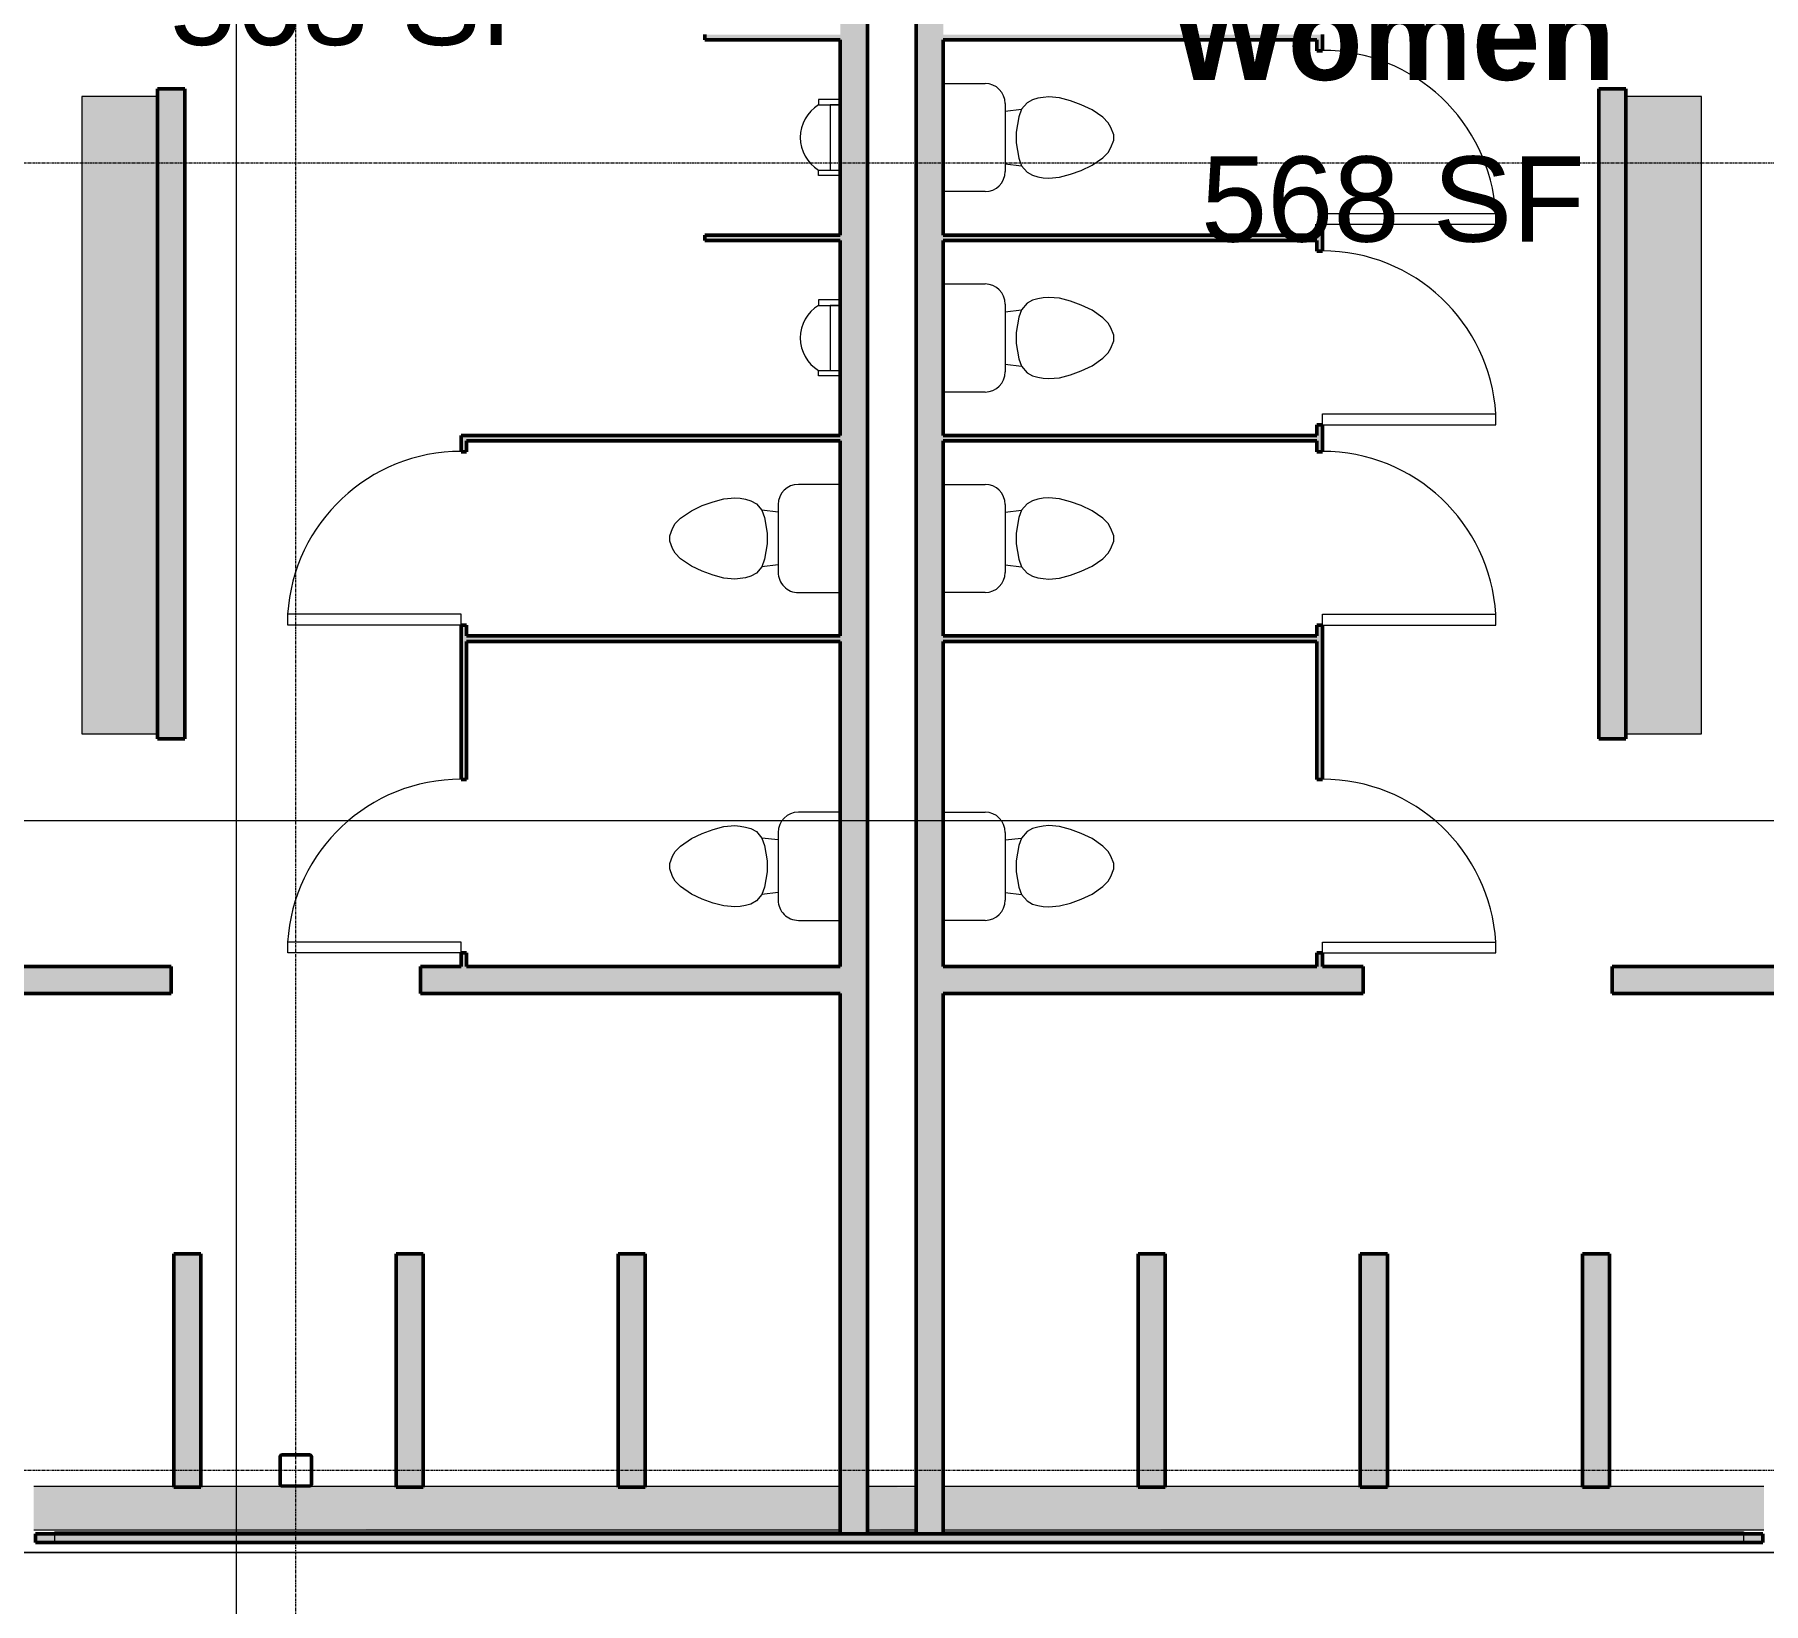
# Model space of a CAD drawing. Header units: inches. Extents: x 21836 to 26875, y -23174 to -20350.
# Drawn here: x 25353.7 to 25672.8, y -22808.9 to -22519.3 of the extents above; entities that cross this region are included whole.
import ezdxf

# ---------------------------------------------------------------- set-up
doc = ezdxf.new("R2010")
doc.units = ezdxf.units.IN
doc.header["$MEASUREMENT"] = 0
doc.linetypes.add('Grid Line 1_2_', pattern=[0.875, 0.5, -0.125, 0.125, -0.125])
for name, color, linetype, lineweight in [('A-DOOR', 31, 'Continuous', 13), ('A-GLAZ-CWMG', 51, 'Continuous', 9), ('A-WALL', 113, 'Continuous', 13), ('C-BLDG-PADS', 91, 'Continuous', 9), ('C-TOPO', 7, 'Continuous', 9), ('G-ANNO-SYMB', 111, 'Continuous', 9), ('I-FURN', 30, 'Continuous', 9), ('I-WALL', 2, 'Continuous', 13), ('M-AREA-IDEN', 171, 'Continuous', 9), ('P-SANR-FIXT', 6, 'Continuous', 9), ('S-BEAM', 12, 'Continuous', 9), ('S-COLS', 52, 'Continuous', 9), ('S-GRID', 1, 'Continuous', 9)]:
    doc.layers.add(name, color=color, linetype=linetype, lineweight=lineweight)
doc.styles.add('Arial_2', font='arial.ttf', dxfattribs={"height": 15.736527})
doc.styles.add('Arial_B_1', font='arialbd.ttf', dxfattribs={"height": 16.236099})

# ---------------------------------------------------------------- blocks, each defined once
blk = doc.blocks.new('HSS-Hollow Structural Section-Column - HSS6X6X1_4-V7-First Floor Plan')
at = {"layer": 'S-COLS'}
h = blk.add_hatch(dxfattribs=at)
h.set_pattern_fill('FP_7', color=256, style=0, pattern_type=2)
h.set_pattern_definition([(225, (25401.89, -22784.303), (12.6713535, -12.6713535), []), (225, (25401.89, -22803.503), (12.6713535, -12.6713535), [])])
h.paths.add_polyline_path([(-2.53, 3), (-2.86, 2.86), (-3, 2.53), (-3, -2.53), (-2.86, -2.86), (-2.53, -3), (2.53, -3), (2.86, -2.86), (3, -2.53), (3, 2.53), (2.86, 2.86), (2.53, 3)], flags=0)
h.paths.add_polyline_path([(2.53, 2.77), (2.7, 2.7), (2.77, 2.53), (2.77, -2.53), (2.7, -2.7), (2.53, -2.77), (-2.53, -2.77), (-2.7, -2.7), (-2.77, -2.53), (-2.77, 2.53), (-2.7, 2.7), (-2.53, 2.77)], flags=0)
at = {"layer": 'S-COLS', "lineweight": 30}
for p, q in [((-3, 2.53), (-3, -2.53)), ((-2.77, -2.53), (-2.77, 2.53)), ((2.53, 3), (-2.53, 3)), ((-2.53, 2.77), (2.53, 2.77)), ((2.77, 2.53), (2.77, -2.53)), ((3, -2.53), (3, 2.53)), ((2.53, -2.77), (-2.53, -2.77)), ((-2.53, -3), (2.53, -3))]:
    blk.add_line(p, q, dxfattribs=at)
for centre, radius, start, end in [((-2.53, 2.53), 0.466, 90, 180), ((-2.53, 2.53), 0.233, 90, 180), ((2.53, 2.53), 0.466, 360, 90), ((2.53, 2.53), 0.233, 0, 90), ((-2.53, -2.53), 0.466, 180, 270), ((-2.53, -2.53), 0.233, 180, 270), ((2.53, -2.53), 0.466, 270, 360), ((2.53, -2.53), 0.233, 270, 360)]:
    blk.add_arc(centre, radius, start, end, dxfattribs=at)
blk = doc.blocks.new('Furniture 1 - Furniture 1-485189-First Floor Plan')
at = {"layer": 'I-FURN'}
blk.add_hatch(color=256, dxfattribs=at).paths.add_polyline_path([(25642.99, -22617.08), (25656.99, -22617.08), (25656.99, -22499.47), (25642.99, -22499.47), (25642.99, -22615.35)], flags=0)
for p, q in [((25656.99, -22499.47), (25642.99, -22499.47)), ((25656.99, -22617.08), (25656.99, -22499.47)), ((25642.99, -22617.08), (25656.99, -22617.08))]:
    blk.add_line(p, q, dxfattribs=at)
blk = doc.blocks.new('Toilet-Domestic-3D - Toilet-Domestic-3D-461878-First Floor Plan')
at = {"layer": 'P-SANR-FIXT'}
for p, q in [((-9.98, 11.75), (-9.98, 19.48)), ((9.98, 19.48), (9.98, 11.75)), ((6.25, 8.02), (-6.25, 8.02)), ((-4.86, 8.02), (-5.21, 5)), ((4.86, 8.02), (5.21, 5)), ((-6.4, 4), (-6.97, 3)), ((-5.21, 5), (-6.4, 4)), ((-3.84, 5.5), (-5.21, 5)), ((-1, 6), (-3.84, 5.5)), ((1, 6), (-1, 6)), ((3.84, 5.5), (1, 6)), ((5.21, 5), (3.84, 5.5)), ((6.4, 4), (5.21, 5)), ((6.97, 3), (6.4, 4)), ((-7.41, 1), (-7.5, 0)), ((-7.5, 0), (-7.33, -1.99)), ((-7.24, 2), (-7.41, 1)), ((-6.97, 3), (-7.24, 2)), ((7.24, 2), (6.97, 3)), ((7.41, 1), (7.24, 2)), ((7.33, -1.99), (7.5, 0)), ((7.5, 0), (7.41, 1)), ((-7.33, -1.99), (-6.79, -4)), ((6.79, -4), (7.33, -1.99)), ((-6.79, -4), (-6.06, -6)), ((-6.06, -6), (-5.13, -8)), ((5.13, -8), (6.06, -6)), ((6.06, -6), (6.79, -4)), ((-5.13, -8), (-3.74, -10)), ((3.74, -10), (5.13, -8)), ((-3.74, -10), (-2.74, -11)), ((-2.74, -11), (-1.87, -11.5)), ((-1.87, -11.5), (-0.5, -12)), ((-0.5, -12), (0.5, -12)), ((0.5, -12), (1.87, -11.5)), ((1.87, -11.5), (2.74, -11)), ((2.74, -11), (3.74, -10))]:
    blk.add_line(p, q, dxfattribs=at)
for centre, start, end in [((-6.25, 11.75), 180, 270), ((6.25, 11.75), 270, 360)]:
    blk.add_arc(centre, 3.73, start, end, dxfattribs=at)
blk = doc.blocks.new('Single-Flush - 32_ x 84_-486214-First Floor Plan')
at = {"layer": 'A-DOOR', "lineweight": 20}
for p, q in [((14, 0.5), (14, 32.5)), ((16, 32.5), (14, 32.5)), ((16, 0.5), (16, 32.5)), ((16, 0.5), (14, 0.5))]:
    blk.add_line(p, q, dxfattribs=at)
at = {"layer": 'A-DOOR', "lineweight": 9}
blk.add_arc((16, 0.5), 32.07, 93.5759, 180, dxfattribs=at)
blk = doc.blocks.new('Furniture 3 - Furniture 1-489597-First Floor Plan')
at = {"layer": 'I-FURN'}
blk.add_hatch(color=256, dxfattribs=at).paths.add_polyline_path([(25345.99, -22617.08), (25359.99, -22617.08), (25359.99, -22499.47), (25345.99, -22499.47), (25345.99, -22537.89)], flags=0)
for p, q in [((25345.99, -22499.47), (25345.99, -22617.08)), ((25359.99, -22499.47), (25345.99, -22499.47)), ((25345.99, -22617.08), (25359.99, -22617.08))]:
    blk.add_line(p, q, dxfattribs=at)
blk = doc.blocks.new('Toilet-Domestic-3D - Toilet-Domestic-3D-489637-First Floor Plan')
at = {"layer": 'P-SANR-FIXT'}
for p, q in [((-5.13, 8), (-3.74, 10)), ((-3.74, 10), (-2.74, 11)), ((-2.74, 11), (-1.87, 11.5)), ((-1.87, 11.5), (-0.5, 12)), ((-0.5, 12), (0.5, 12)), ((0.5, 12), (1.87, 11.5)), ((1.87, 11.5), (2.74, 11)), ((2.74, 11), (3.74, 10)), ((3.74, 10), (5.13, 8)), ((-6.06, 6), (-5.13, 8)), ((5.13, 8), (6.06, 6)), ((-7.33, 1.99), (-6.79, 4)), ((-6.79, 4), (-6.06, 6)), ((6.06, 6), (6.79, 4)), ((6.79, 4), (7.33, 1.99)), ((-7.5, 0), (-7.33, 1.99)), ((7.33, 1.99), (7.5, 0)), ((-7.41, -1), (-7.5, 0)), ((-7.24, -2), (-7.41, -1)), ((-6.97, -3), (-7.24, -2)), ((-6.4, -4), (-6.97, -3)), ((6.97, -3), (6.4, -4)), ((7.24, -2), (6.97, -3)), ((7.41, -1), (7.24, -2)), ((7.5, 0), (7.41, -1)), ((-5.21, -5), (-6.4, -4)), ((-3.84, -5.5), (-5.21, -5)), ((-4.86, -8.02), (-5.21, -5)), ((-1, -6), (-3.84, -5.5)), ((1, -6), (-1, -6)), ((3.84, -5.5), (1, -6)), ((5.21, -5), (3.84, -5.5)), ((4.86, -8.02), (5.21, -5)), ((6.4, -4), (5.21, -5)), ((6.25, -8.02), (-6.25, -8.02)), ((-9.98, -11.75), (-9.98, -19.48)), ((9.98, -19.48), (9.98, -11.75))]:
    blk.add_line(p, q, dxfattribs=at)
for centre, start, end in [((-6.25, -11.75), 90, 180), ((6.25, -11.75), 0, 90)]:
    blk.add_arc(centre, 3.73, start, end, dxfattribs=at)
blk = doc.blocks.new('Single-Flush - 32_ x 84_-489638-First Floor Plan')
at = {"layer": 'A-DOOR', "lineweight": 20}
for p, q in [((14, -0.5), (14, -32.5)), ((16, -0.5), (14, -0.5)), ((16, -0.5), (16, -32.5)), ((16, -32.5), (14, -32.5))]:
    blk.add_line(p, q, dxfattribs=at)
at = {"layer": 'A-DOOR', "lineweight": 9}
blk.add_arc((16, -0.5), 32.07, 180, 266.4241, dxfattribs=at)
blk = doc.blocks.new('Urinal-Wall-3D - Urinal-Wall-3D-492330-First Floor Plan')
at = {"layer": 'P-SANR-FIXT'}
for p, q in [((-11.29, 2.5), (-11.29, 6.5)), ((-11.29, 6.5), (-10.29, 6.5)), ((-10.29, 6.5), (-10.29, 2.5)), ((2.73, 6.5), (1.71, 6.5)), ((1.71, 6.5), (1.71, 2.5)), ((2.73, 2.5), (2.73, 6.5)), ((1.71, 4.35), (-10.29, 4.35)), ((-10.29, 4.35), (-10.29, 2.5)), ((1.71, 2.5), (1.71, 4.35))]:
    blk.add_line(p, q, dxfattribs=at)
blk.add_arc((-4.29, 2.89), 7, 31.0027, 148.9973, dxfattribs=at)
blk = doc.blocks.new('Girt_C - 8_D-757212-First Floor Plan')
at = {"layer": 'S-BEAM'}
h = blk.add_hatch(color=256, dxfattribs=at)
h.paths.add_polyline_path([(26266.89, -22787.49), (26266.89, -22787.3), (26125.39, -22787.33), (26125.39, -22787.49), (26260.16, -22787.49)], flags=0)
h.paths.add_polyline_path([(26124.39, -22787.49), (26124.39, -22787.3), (25980.77, -22787.34), (25980.77, -22787.49), (26087.37, -22787.49)], flags=0)
h.paths.add_polyline_path([(25836.27, -22787.49), (25836.27, -22787.3), (25801.77, -22787.35), (25801.77, -22787.49), (25810.91, -22787.49)], flags=0)
h.paths.add_polyline_path([(25672.89, -22787.49), (25672.89, -22787.3), (25644.39, -22787.35), (25644.39, -22787.41), (25639.39, -22787.35), (25639.39, -22787.3), (25603.39, -22787.36), (25603.39, -22787.41), (25598.39, -22787.36), (25598.39, -22787.3), (25562.39, -22787.36), (25562.39, -22787.41), (25557.39, -22787.36), (25557.39, -22787.3), (25521.39, -22787.36), (25521.39, -22787.49), (25672.68, -22787.49)], flags=0)
h.paths.add_polyline_path([(25507.39, -22787.49), (25516.39, -22787.44), (25516.39, -22787.3), (25507.39, -22787.36), (25507.39, -22787.44)], flags=0)
h.paths.add_polyline_path([(25502.39, -22787.49), (25502.39, -22787.3), (25466.39, -22787.36), (25466.39, -22787.41), (25461.39, -22787.36), (25461.39, -22787.3), (25425.39, -22787.33), (25425.39, -22787.41), (25420.39, -22787.36), (25420.39, -22787.3), (25384.39, -22787.33), (25384.39, -22787.41), (25379.39, -22787.37), (25379.39, -22787.3), (25353.52, -22787.33), (25353.52, -22787.49), (25465.33, -22787.49)], flags=0)
h.paths.add_polyline_path([(25112.52, -22787.49), (25112.52, -22787.3), (25078.02, -22787.33), (25078.02, -22787.49), (25085.19, -22787.49)], flags=0)
h = blk.add_hatch(color=256, dxfattribs=at)
h.paths.add_polyline_path([(26266.89, -22795.12), (26266.89, -22787.49), (26125.39, -22787.49), (26125.39, -22793.43), (26127.64, -22793.43), (26127.64, -22795.12), (26260.16, -22795.12)], flags=0)
h.paths.add_polyline_path([(26123.64, -22795.12), (26123.64, -22793.43), (26124.39, -22793.43), (26124.39, -22787.49), (25980.77, -22787.49), (25980.77, -22795.12), (26087.37, -22795.12)], flags=0)
h.paths.add_polyline_path([(25836.27, -22795.12), (25836.27, -22787.49), (25801.77, -22787.49), (25801.77, -22795.12), (25810.91, -22795.12)], flags=0)
h.paths.add_polyline_path([(25672.68, -22795.12), (25672.89, -22795.12), (25672.89, -22787.49), (25521.39, -22787.49), (25521.39, -22795.12), (25534.45, -22795.12)], flags=0)
h.paths.add_polyline_path([(25502.39, -22795.12), (25502.39, -22787.49), (25353.52, -22787.49), (25353.52, -22795.12), (25465.33, -22795.12)], flags=0)
h.paths.add_polyline_path([(25516.39, -22795.12), (25516.39, -22787.49), (25507.39, -22787.49), (25507.39, -22795.12)], flags=0)
h.paths.add_polyline_path([(25112.52, -22795.12), (25112.52, -22787.49), (25078.02, -22787.49), (25078.02, -22795.12), (25085.19, -22795.12)], flags=0)
h = blk.add_hatch(color=256, dxfattribs=at)
h.paths.add_polyline_path([(26260.16, -22795.3), (26266.89, -22795.28), (26266.89, -22795.12), (26127.64, -22795.12), (26127.64, -22795.3), (26225.61, -22795.3)], flags=0)
h.paths.add_polyline_path([(26123.64, -22795.3), (26123.64, -22795.12), (25980.77, -22795.13), (25980.77, -22795.3), (26087.37, -22795.3)], flags=0)
h.paths.add_polyline_path([(25836.27, -22795.3), (25836.27, -22795.12), (25801.77, -22795.14), (25801.77, -22795.3), (25810.91, -22795.3)], flags=0)
h.paths.add_polyline_path([(25672.89, -22795.3), (25672.89, -22795.12), (25521.39, -22795.16), (25521.39, -22795.3), (25672.68, -22795.3)], flags=0)
h.paths.add_polyline_path([(25516.39, -22795.3), (25516.39, -22795.12), (25507.39, -22795.16), (25507.39, -22795.3)], flags=0)
h.paths.add_polyline_path([(25502.39, -22795.3), (25502.39, -22795.12), (25353.52, -22795.17), (25353.52, -22795.3), (25465.33, -22795.3)], flags=0)
h.paths.add_polyline_path([(25112.52, -22795.3), (25112.52, -22795.12), (25078.02, -22795.12), (25078.02, -22795.3), (25085.19, -22795.3)], flags=0)
for p, q in [((25379.39, -22787.3), (25353.52, -22787.3)), ((25399.36, -22787.3), (25384.39, -22787.3)), ((25420.39, -22787.3), (25404.42, -22787.3)), ((25461.39, -22787.3), (25425.39, -22787.3)), ((25502.39, -22787.3), (25466.39, -22787.3)), ((25516.39, -22787.3), (25507.39, -22787.3)), ((25557.39, -22787.3), (25521.39, -22787.3)), ((25598.39, -22787.3), (25562.39, -22787.3)), ((25639.39, -22787.3), (25603.39, -22787.3)), ((25672.89, -22787.3), (25644.39, -22787.3)), ((25353.52, -22795.3), (25502.39, -22795.3)), ((25507.39, -22795.3), (25516.39, -22795.3)), ((25521.39, -22795.3), (25672.89, -22795.3))]:
    blk.add_line(p, q, dxfattribs=at)
blk = doc.blocks.new('Rectangular Mullion - Profile_Polycarbonate_Lower-783713-First Floor Plan')
at = {"layer": 'A-GLAZ-CWMG'}
h = blk.add_hatch(color=256, dxfattribs=at)
h.paths.add_polyline_path([(25534.45, -22796.02), (25669.14, -22796.02), (25669.14, -22795.66), (25521.39, -22795.66), (25521.39, -22796.02)], flags=0)
h.paths.add_polyline_path([(25396.22, -22796.02), (25502.39, -22796.02), (25502.39, -22795.66), (25357.39, -22795.66), (25357.39, -22796.02)], flags=0)
h.paths.add_polyline_path([(25516.39, -22796.02), (25516.39, -22795.66), (25507.39, -22795.66), (25507.39, -22796.02)], flags=0)
for points in [[(25521.39, -22797.59), (25669.14, -22797.59), (25669.14, -22796.02), (25357.39, -22796.02), (25357.39, -22797.59), (25516.39, -22797.59)], [(25507.47, -22797.66), (25669.14, -22797.66), (25669.14, -22797.59), (25357.39, -22797.59), (25357.39, -22797.66), (25507.44, -22797.66)], [(25669.14, -22797.79), (25669.14, -22797.66), (25357.39, -22797.66), (25357.39, -22797.79), (25534.45, -22797.79)]]:
    blk.add_hatch(color=256, dxfattribs=at).paths.add_polyline_path(points, flags=0)
for p, q in [((25357.39, -22796.02), (25357.39, -22795.66)), ((25357.39, -22795.66), (25502.39, -22795.66)), ((25357.39, -22797.59), (25357.39, -22796.02)), ((25357.39, -22796.02), (25502.39, -22796.02)), ((25357.39, -22797.66), (25357.39, -22797.59)), ((25357.39, -22797.79), (25357.39, -22797.66)), ((25357.39, -22797.66), (25669.14, -22797.66)), ((25357.39, -22797.79), (25669.14, -22797.79)), ((25502.39, -22796.02), (25507.39, -22796.02)), ((25507.37, -22795.66), (25516.41, -22795.66)), ((25507.39, -22796.02), (25516.39, -22796.02)), ((25516.39, -22796.02), (25521.39, -22796.02)), ((25521.39, -22795.66), (25669.14, -22795.66)), ((25521.39, -22796.02), (25669.14, -22796.02)), ((25669.14, -22795.66), (25669.14, -22796.02)), ((25669.14, -22796.02), (25669.14, -22797.59)), ((25669.14, -22797.59), (25669.14, -22797.66)), ((25669.14, -22797.66), (25669.14, -22797.79))]:
    blk.add_line(p, q, dxfattribs=at)

msp = doc.modelspace()

# ---------------------------------------------------------------- hatches: boundary and pattern name
at = {"layer": 'A-WALL', "lineweight": 9, "transparency": 33554649}
msp.add_hatch(color=256, dxfattribs=at).paths.add_polyline_path([(25672.67869, -22797.59021), (25672.70273, -22797.59021), (25672.67869, -22796.01541), (25353.82773, -22796.01541), (25353.82773, -22797.59021), (25534.44705, -22797.59021)], flags=0)
at = {"layer": 'C-BLDG-PADS'}
h = msp.add_hatch(color=256, dxfattribs=at)
h.paths.add_polyline_path([(25669.14323, -22797.59021), (25672.70273, -22797.59021), (25672.67869, -22796.01541), (25669.14323, -22796.01569)], flags=0)
h.paths.add_polyline_path([(25357.38723, -22797.59021), (25357.38723, -22796.01541), (25353.82773, -22796.01569), (25353.82773, -22797.59021)], flags=0)
h.paths.add_polyline_path([(23578.70573, -22797.59021), (23582.20273, -22797.59021), (23582.20273, -22796.01541), (23578.64323, -22796.01569), (23578.64323, -22797.59021)], flags=0)
h.paths.add_polyline_path([(22844.82773, -22797.59021), (22848.38723, -22797.59021), (22848.38723, -22796.01541), (22844.82773, -22796.01569)], flags=0)
h.paths.add_polyline_path([(25693.2875, -21125.18961), (25695.13723, -21125.17127), (25695.13723, -21123.61481), (25691.57773, -21123.61481), (25691.57773, -21125.18961), (25691.86895, -21125.18961)], flags=0)
h.paths.add_polyline_path([(24819.39323, -21125.18961), (24822.70273, -21125.18934), (24822.70273, -21123.61481), (24819.14323, -21123.6342), (24819.14323, -21125.18934), (24819.3924, -21125.18961)], flags=0)
h.paths.add_polyline_path([(24533.57773, -21125.18961), (24537.13723, -21125.17022), (24537.13723, -21123.61481), (24533.57773, -21123.61481), (24533.57773, -21125.18934)], flags=0)
h.paths.add_polyline_path([(23089.38723, -21125.18961), (23089.63723, -21125.17022), (23089.63723, -21123.61481), (23086.07773, -21123.61481), (23086.07773, -21125.18961), (23087.7875, -21125.18961)], flags=0)
h.paths.add_polyline_path([(23374.9115, -21125.18961), (23375.20273, -21125.18934), (23375.20273, -21123.61481), (23371.64323, -21123.6342), (23371.64323, -21125.18934), (23373.49295, -21125.18961)], flags=0)
at = {"layer": 'I-WALL'}
for points in [[(25502.39023, -22796.01541), (25507.39023, -22796.01541), (25507.39023, -22423.63094), (25502.39023, -22423.63094), (25502.39023, -22724.06828)], [(25521.39023, -22796.01541), (25521.39023, -22423.63094), (25516.39023, -22423.63094), (25516.39023, -22796.01541)], [(25502.39023, -22520.30281), (25502.39023, -22519.30281), (25477.39023, -22519.30281), (25477.39023, -22520.30281)], [(25590.39023, -22520.30281), (25591.39023, -22520.30281), (25591.39023, -22519.30281), (25521.39023, -22519.30281), (25521.39023, -22520.30281), (25534.44705, -22520.30281)], [(25381.39023, -22649.30281), (25381.39023, -22529.30281), (25376.39023, -22529.30281), (25376.39023, -22649.30281)], [(25647.39023, -22649.30281), (25647.39023, -22529.30281), (25642.39023, -22529.30281), (25642.39023, -22649.30281)], [(25477.39023, -22557.30281), (25502.39023, -22557.30281), (25502.39023, -22556.30281), (25477.39023, -22556.30281)], [(25590.39023, -22557.30281), (25590.39023, -22556.30281), (25521.39023, -22556.30281), (25521.39023, -22557.30281), (25534.44705, -22557.30281)], [(25465.33123, -22594.30281), (25502.39023, -22594.30281), (25502.39023, -22593.30281), (25432.39023, -22593.30281), (25432.39023, -22594.30281), (25433.39023, -22594.30281)], [(25590.39023, -22594.30281), (25590.39023, -22593.30281), (25521.39023, -22593.30281), (25521.39023, -22594.30281), (25569.00496, -22594.30281)], [(25502.39023, -22631.30281), (25502.39023, -22630.30281), (25433.39023, -22630.30281), (25433.39023, -22631.30281), (25499.88914, -22631.30281)], [(25590.39023, -22631.30281), (25590.39023, -22630.30281), (25521.39023, -22630.30281), (25521.39023, -22631.30281), (25534.44705, -22631.30281)], [(25378.89023, -22696.30281), (25378.89023, -22691.30281), (25302.39023, -22691.30281), (25302.39023, -22696.30281)], [(25502.39023, -22696.30281), (25502.39023, -22691.30281), (25424.89023, -22691.30281), (25424.89023, -22696.30281), (25465.33123, -22696.30281)], [(25521.39023, -22696.30281), (25598.89023, -22696.30281), (25598.89023, -22691.30281), (25521.39023, -22691.30281)], [(25721.39023, -22696.30281), (25721.39023, -22691.30281), (25644.89023, -22691.30281), (25644.89023, -22696.30281), (25672.67869, -22696.30281)], [(25384.39023, -22787.41219), (25384.39023, -22744.30281), (25379.39023, -22744.30281), (25379.39023, -22787.41219)], [(25425.39023, -22787.41219), (25425.39023, -22744.30281), (25420.39023, -22744.30281), (25420.39023, -22787.41219)], [(25461.39023, -22787.41219), (25466.39023, -22787.41219), (25466.39023, -22744.30281), (25461.39023, -22744.30281)], [(25562.39023, -22787.41219), (25562.39023, -22744.30281), (25557.39023, -22744.30281), (25557.39023, -22787.41219)], [(25603.39023, -22787.41219), (25603.39023, -22744.30281), (25598.39023, -22744.30281), (25598.39023, -22787.41219)], [(25644.39023, -22787.41219), (25644.39023, -22744.30281), (25639.39023, -22744.30281), (25639.39023, -22787.41219)]]:
    msp.add_hatch(color=256, dxfattribs=at).paths.add_polyline_path(points, flags=0)
h = msp.add_hatch(color=256, dxfattribs=at)
h.paths.add_polyline_path([(25591.39023, -22691.30281), (25591.39023, -22688.80281), (25590.39023, -22688.80281), (25590.39023, -22691.30281)], flags=0)
h.paths.add_polyline_path([(25590.39023, -22656.80281), (25591.39023, -22656.80281), (25591.39023, -22628.30281), (25590.39023, -22628.30281), (25590.39023, -22646.60473)], flags=0)
h.paths.add_polyline_path([(25590.39023, -22596.30281), (25591.39023, -22596.30281), (25591.39023, -22591.30281), (25590.39023, -22591.30281), (25590.39023, -22594.30281)], flags=0)
h.paths.add_polyline_path([(25591.39023, -22559.30281), (25591.39023, -22554.30281), (25590.39023, -22554.30281), (25590.39023, -22559.30281)], flags=0)
h.paths.add_polyline_path([(25591.39023, -22522.30281), (25591.39023, -22520.30281), (25590.39023, -22520.30281), (25590.39023, -22522.30281)], flags=0)
h = msp.add_hatch(color=256, dxfattribs=at)
h.paths.add_polyline_path([(25433.39023, -22691.30281), (25433.39023, -22688.80281), (25432.39023, -22688.80281), (25432.39023, -22691.30281)], flags=0)
h.paths.add_polyline_path([(25433.39023, -22656.80281), (25433.39023, -22628.30281), (25432.39023, -22628.30281), (25432.39023, -22656.80281)], flags=0)
h.paths.add_polyline_path([(25433.39023, -22596.30281), (25433.39023, -22594.30281), (25432.39023, -22594.30281), (25432.39023, -22596.30281)], flags=0)

# ---------------------------------------------------------------- linework, layer by layer
at = {"layer": 'A-WALL', "lineweight": 50}
for p, q in [((25672.70273, -22796.01541), (25353.82773, -22796.01541)), ((25353.82773, -22796.01541), (25353.82773, -22797.59021)), ((25353.82773, -22797.59021), (25672.70273, -22797.59021)), ((25672.70273, -22797.59021), (25672.70273, -22796.01541))]:
    msp.add_line(p, q, dxfattribs=at)
at = {"layer": 'C-BLDG-PADS'}
msp.add_line((25112.26523, -22799.42781), (25801.76523, -22799.42781), dxfattribs=at)
at = {"layer": 'C-TOPO'}
msp.add_line((25801.76523, -22799.42725), (25112.26523, -22799.42725), dxfattribs=at)
at = {"layer": 'G-ANNO-SYMB'}
for p, q in [((25390.89967, -20427.10083), (25390.89967, -23161.8711)), ((26322.50937, -22664.44135), (21851.27267, -22664.44135))]:
    msp.add_line(p, q, dxfattribs=at)
at = {"layer": 'I-WALL', "lineweight": 50}
for p, q in [((25507.39023, -22796.01541), (25507.39023, -22423.63094)), ((25516.39023, -22423.63094), (25516.39023, -22796.01541)), ((25477.39023, -22519.30281), (25477.39023, -22520.30281)), ((25477.39023, -22520.30281), (25502.39023, -22520.30281)), ((25502.39023, -22520.30281), (25502.39023, -22556.30281)), ((25521.39023, -22556.30281), (25521.39023, -22520.30281)), ((25521.39023, -22520.30281), (25590.39023, -22520.30281)), ((25590.39023, -22520.30281), (25590.39023, -22522.30281)), ((25591.39023, -22522.30281), (25591.39023, -22519.30281)), ((25590.39023, -22522.30281), (25591.39023, -22522.30281)), ((25381.39023, -22529.30281), (25376.39023, -22529.30281)), ((25376.39023, -22529.30281), (25376.39023, -22649.30281)), ((25381.39023, -22649.30281), (25381.39023, -22529.30281)), ((25647.39023, -22529.30281), (25642.39023, -22529.30281)), ((25642.39023, -22529.30281), (25642.39023, -22649.30281)), ((25647.39023, -22649.30281), (25647.39023, -22529.30281)), ((25591.39023, -22554.30281), (25590.39023, -22554.30281)), ((25590.39023, -22554.30281), (25590.39023, -22556.30281)), ((25591.39023, -22559.30281), (25591.39023, -22554.30281)), ((25502.39023, -22556.30281), (25477.39023, -22556.30281)), ((25477.39023, -22556.30281), (25477.39023, -22557.30281)), ((25477.39023, -22557.30281), (25502.39023, -22557.30281)), ((25502.39023, -22557.30281), (25502.39023, -22593.30281)), ((25590.39023, -22556.30281), (25521.39023, -22556.30281)), ((25521.39023, -22593.30281), (25521.39023, -22557.30281)), ((25521.39023, -22557.30281), (25590.39023, -22557.30281)), ((25590.39023, -22557.30281), (25590.39023, -22559.30281)), ((25590.39023, -22559.30281), (25591.39023, -22559.30281)), ((25502.39023, -22593.30281), (25432.39023, -22593.30281)), ((25432.39023, -22593.30281), (25432.39023, -22596.30281)), ((25590.39023, -22593.30281), (25521.39023, -22593.30281)), ((25591.39023, -22591.30281), (25590.39023, -22591.30281)), ((25590.39023, -22591.30281), (25590.39023, -22593.30281)), ((25591.39023, -22596.30281), (25591.39023, -22591.30281)), ((25432.39023, -22596.30281), (25433.39023, -22596.30281)), ((25433.39023, -22594.30281), (25502.39023, -22594.30281)), ((25433.39023, -22596.30281), (25433.39023, -22594.30281)), ((25502.39023, -22594.30281), (25502.39023, -22630.30281)), ((25521.39023, -22630.30281), (25521.39023, -22594.30281)), ((25521.39023, -22594.30281), (25590.39023, -22594.30281)), ((25590.39023, -22594.30281), (25590.39023, -22596.30281)), ((25590.39023, -22596.30281), (25591.39023, -22596.30281)), ((25433.39023, -22628.30281), (25432.39023, -22628.30281)), ((25432.39023, -22628.30281), (25432.39023, -22656.80281)), ((25433.39023, -22630.30281), (25433.39023, -22628.30281)), ((25591.39023, -22628.30281), (25590.39023, -22628.30281)), ((25590.39023, -22628.30281), (25590.39023, -22630.30281)), ((25591.39023, -22656.80281), (25591.39023, -22628.30281)), ((25502.39023, -22630.30281), (25433.39023, -22630.30281)), ((25433.39023, -22631.30281), (25502.39023, -22631.30281)), ((25433.39023, -22656.80281), (25433.39023, -22631.30281)), ((25502.39023, -22631.30281), (25502.39023, -22691.30281)), ((25590.39023, -22630.30281), (25521.39023, -22630.30281)), ((25521.39023, -22691.30281), (25521.39023, -22631.30281)), ((25521.39023, -22631.30281), (25590.39023, -22631.30281)), ((25590.39023, -22631.30281), (25590.39023, -22656.80281)), ((25376.39023, -22649.30281), (25381.39023, -22649.30281)), ((25642.39023, -22649.30281), (25647.39023, -22649.30281)), ((25432.39023, -22656.80281), (25433.39023, -22656.80281)), ((25590.39023, -22656.80281), (25591.39023, -22656.80281)), ((25433.39023, -22688.80281), (25432.39023, -22688.80281)), ((25432.39023, -22688.80281), (25432.39023, -22691.30281)), ((25433.39023, -22691.30281), (25433.39023, -22688.80281)), ((25591.39023, -22688.80281), (25590.39023, -22688.80281)), ((25590.39023, -22688.80281), (25590.39023, -22691.30281)), ((25591.39023, -22691.30281), (25591.39023, -22688.80281)), ((25378.89023, -22691.30281), (25302.39023, -22691.30281)), ((25378.89023, -22696.30281), (25378.89023, -22691.30281)), ((25432.39023, -22691.30281), (25424.89023, -22691.30281)), ((25424.89023, -22691.30281), (25424.89023, -22696.30281)), ((25502.39023, -22691.30281), (25433.39023, -22691.30281)), ((25590.39023, -22691.30281), (25521.39023, -22691.30281)), ((25598.89023, -22691.30281), (25591.39023, -22691.30281)), ((25598.89023, -22696.30281), (25598.89023, -22691.30281)), ((25721.39023, -22691.30281), (25644.89023, -22691.30281)), ((25644.89023, -22691.30281), (25644.89023, -22696.30281)), ((25302.39023, -22696.30281), (25378.89023, -22696.30281)), ((25424.89023, -22696.30281), (25502.39023, -22696.30281)), ((25502.39023, -22696.30281), (25502.39023, -22796.01541)), ((25521.39023, -22796.01541), (25521.39023, -22696.30281)), ((25521.39023, -22696.30281), (25598.89023, -22696.30281)), ((25644.89023, -22696.30281), (25721.39023, -22696.30281)), ((25384.39023, -22744.30281), (25379.39023, -22744.30281)), ((25379.39023, -22744.30281), (25379.39023, -22787.41219)), ((25384.39023, -22787.41219), (25384.39023, -22744.30281)), ((25425.39023, -22744.30281), (25420.39023, -22744.30281)), ((25420.39023, -22744.30281), (25420.39023, -22787.41219)), ((25425.39023, -22787.41219), (25425.39023, -22744.30281)), ((25466.39023, -22744.30281), (25461.39023, -22744.30281)), ((25461.39023, -22744.30281), (25461.39023, -22787.41219)), ((25466.39023, -22787.41219), (25466.39023, -22744.30281)), ((25562.39023, -22744.30281), (25557.39023, -22744.30281)), ((25557.39023, -22744.30281), (25557.39023, -22787.41219)), ((25562.39023, -22787.41219), (25562.39023, -22744.30281)), ((25603.39023, -22744.30281), (25598.39023, -22744.30281)), ((25598.39023, -22744.30281), (25598.39023, -22787.41219)), ((25603.39023, -22787.41219), (25603.39023, -22744.30281)), ((25644.39023, -22744.30281), (25639.39023, -22744.30281)), ((25639.39023, -22744.30281), (25639.39023, -22787.41219)), ((25644.39023, -22787.41219), (25644.39023, -22744.30281)), ((25379.39023, -22787.41219), (25384.39023, -22787.41219)), ((25420.39023, -22787.41219), (25425.39023, -22787.41219)), ((25461.39023, -22787.41219), (25466.39023, -22787.41219)), ((25557.39023, -22787.41219), (25562.39023, -22787.41219)), ((25598.39023, -22787.41219), (25603.39023, -22787.41219)), ((25639.39023, -22787.41219), (25644.39023, -22787.41219))]:
    msp.add_line(p, q, dxfattribs=at)
at = {"layer": 'S-GRID', "linetype": 'Grid Line 1_2_'}
for p, q in [((25401.89023, -23162.8711), (25401.89023, -20426.10083)), ((26875.45558, -22543.05281), (22016.39023, -22543.05281)), ((26875.45558, -22784.30281), (22016.39023, -22784.30281))]:
    msp.add_line(p, q, dxfattribs=at)

# ---------------------------------------------------------------- block references
at = {"layer": 'A-DOOR'}
for name, p, rotation in [('Single-Flush - 32_ x 84_-486214-First Floor Plan', (25590.89023, -22538.30281), 269.9999999999999), ('Single-Flush - 32_ x 84_-486214-First Floor Plan', (25590.89023, -22575.30281), 269.9999999999999), ('Single-Flush - 32_ x 84_-489638-First Floor Plan', (25432.89023, -22612.30281), 270.0000000000001), ('Single-Flush - 32_ x 84_-486214-First Floor Plan', (25590.89023, -22612.30281), 269.9999999999999), ('Single-Flush - 32_ x 84_-489638-First Floor Plan', (25432.89023, -22672.80281), 270.0000000000001), ('Single-Flush - 32_ x 84_-486214-First Floor Plan', (25590.89023, -22672.80281), 269.9999999999999)]:
    msp.add_blockref(name, p, dxfattribs=dict(at, rotation=rotation))
at = {"layer": 'A-GLAZ-CWMG'}
msp.add_blockref('Rectangular Mullion - Profile_Polycarbonate_Lower-783713-First Floor Plan', (0, 0), dxfattribs=at)
at = {"layer": 'I-FURN'}
for name, p in [('Furniture 3 - Furniture 1-489597-First Floor Plan', (16.40162, -31.25)), ('Furniture 1 - Furniture 1-485189-First Floor Plan', (4.40162, -31.25))]:
    msp.add_blockref(name, p, dxfattribs=at)
at = {"layer": 'P-SANR-FIXT'}
for name, p, rotation in [('Toilet-Domestic-3D - Toilet-Domestic-3D-461878-First Floor Plan', (25540.86645, -22538.30281), 89.99999999999991), ('Urinal-Wall-3D - Urinal-Wall-3D-492330-First Floor Plan', (25504.89023, -22534.00853), 90), ('Toilet-Domestic-3D - Toilet-Domestic-3D-461878-First Floor Plan', (25540.86645, -22575.30281), 89.99999999999991), ('Urinal-Wall-3D - Urinal-Wall-3D-492330-First Floor Plan', (25504.89023, -22571.00853), 90), ('Toilet-Domestic-3D - Toilet-Domestic-3D-489637-First Floor Plan', (25482.914, -22612.30281), 90.0000000000001), ('Toilet-Domestic-3D - Toilet-Domestic-3D-461878-First Floor Plan', (25540.86645, -22612.30281), 89.99999999999991), ('Toilet-Domestic-3D - Toilet-Domestic-3D-489637-First Floor Plan', (25482.914, -22672.80281), 90.0000000000001), ('Toilet-Domestic-3D - Toilet-Domestic-3D-461878-First Floor Plan', (25540.86645, -22672.80281), 89.99999999999991)]:
    msp.add_blockref(name, p, dxfattribs=dict(at, rotation=rotation))
at = {"layer": 'S-BEAM'}
msp.add_blockref('Girt_C - 8_D-757212-First Floor Plan', (0, 0), dxfattribs=at)
at = {"layer": 'S-COLS', "rotation": 180}
msp.add_blockref('HSS-Hollow Structural Section-Column - HSS6X6X1_4-V7-First Floor Plan', (25401.89023, -22784.30281), dxfattribs=at)

# ---------------------------------------------------------------- texts
at = {"layer": 'M-AREA-IDEN', "attachment_point": 2, "line_spacing_factor": 0.938532}
for s, insert, char_height, width, style in [('Locker Room\\PWomen', (25604.51766, -22486.05022), 16.2360992, 168.192, 'Arial_B_1'), ('568 SF', (25414.03653, -22505.48764), 15.736527, 84.48, 'Arial_2'), ('568 SF', (25604.40831, -22541.78699), 15.736527, 84.48, 'Arial_2')]:
    msp.add_mtext(s, dxfattribs=dict(at, insert=insert, char_height=char_height, width=width, style=style))

doc.saveas('drawing.dxf')
